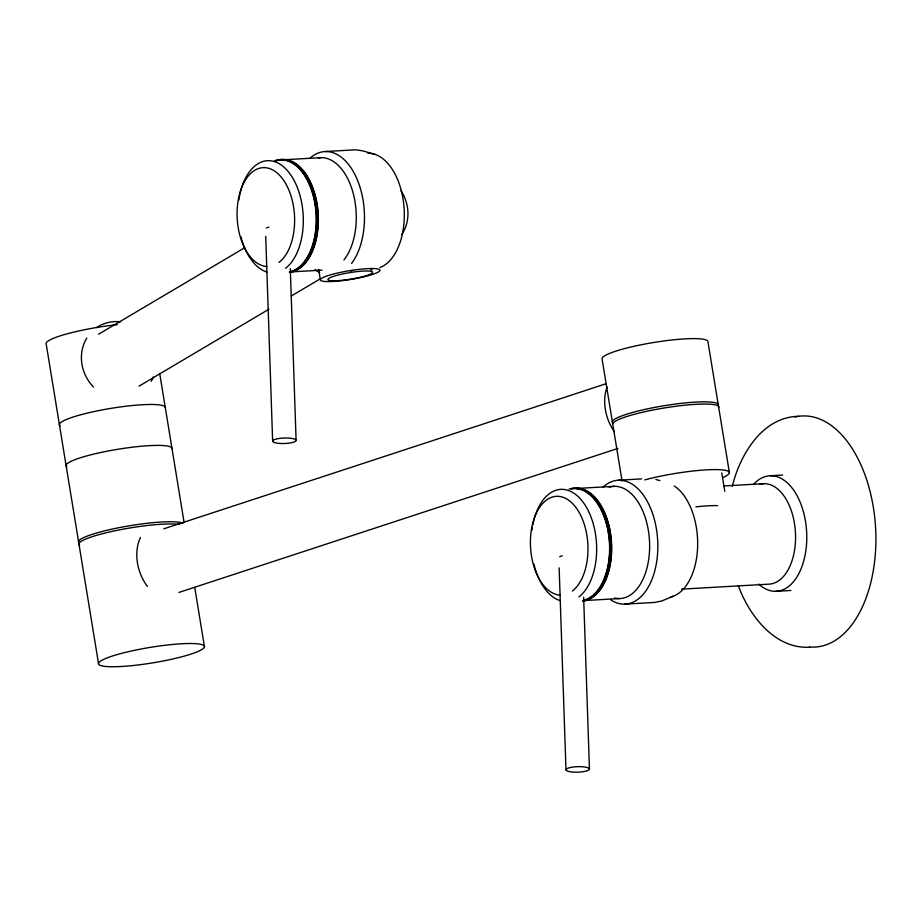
<?xml version="1.0" encoding="UTF-8"?>
<svg xmlns="http://www.w3.org/2000/svg" width="922" height="922" viewBox="0 0 922 922"><rect width="100%" height="100%" fill="white"/><g stroke="black" fill="none" stroke-linecap="round" stroke-linejoin="round"><path stroke-width="1.38" d="M732.298 486.39C739.928 454.823 762.321 416.848 798.683 416.306M98.596 334.225L244.641 247.776M139.003 386.145L268.947 309.216M291.225 296.031L319.692 279.182M673.256 596.234L661.65 601.029L654.678 602.423L624.678 604.141M163.782 528.825L605.57 383.898M178.856 592.454L617.913 448.426M325.42 151.531L355.419 149.813L362.507 150.805L374.493 154.228M320.925 157.662L282.743 159.84A56.184 32.593 86.7 0 1 299.396 166.882M289.508 271.99L322.032 270.134M618.766 480.189L641.631 478.887M770.354 475.74L782.628 475.037M614.271 486.32L576.089 488.499A56.184 32.593 86.7 0 1 579.938 488.775M723.851 485.952L763.889 483.67M681.45 589.146L768.683 584.168A50.307 29.181 86.7 0 0 795.213 529.366A50.307 29.181 86.7 0 0 759.636 484.338M582.854 600.648L619.63 598.551M775.863 591.313L790.869 590.46M809.597 647.209C774.618 649.134 749.113 615.343 738.257 585.585M655.853 479.463L659.852 480.604M729.406 472.825L707.958 341.843A53.66 7.837 -9.3 0 0 655.715 342.166A53.66 7.837 -9.3 0 0 602.02 358.6L622.085 481.123M721.776 472.894L724.796 491.345M318.643 269.293L320.36 279.769M159.702 373.479L184.077 522.278M194.726 587.349L204.454 646.76A53.66 7.837 -9.3 0 1 124.378 666.295A53.66 7.837 -9.3 0 1 125.623 652.338A53.66 7.837 -9.3 0 1 204.454 646.76M98.516 663.506L46.1 343.422A53.66 7.837 -9.3 0 1 117.255 324.671M583.638 597.214L589.446 769.052A11.744 2.743 -1.9 0 1 571.801 771.979A11.744 2.743 -1.9 0 1 571.905 767.219A11.744 2.743 -1.9 0 1 589.446 769.052M559.147 567.86L565.981 769.778M290.292 268.556L296.1 440.405A11.744 2.743 -1.9 0 1 278.456 443.321A11.744 2.743 -1.9 0 1 278.559 438.561A11.744 2.743 -1.9 0 1 296.1 440.405M265.709 236.343L272.635 441.119M794.96 417.021A115.723 67.122 86.7 0 1 875.497 526.301A115.723 67.122 86.7 0 1 809.677 646.967M753.942 483.981A57.856 33.561 86.7 0 1 797.046 495.633A57.856 33.561 86.7 0 1 800.584 569.923A57.856 33.561 86.7 0 1 758.714 584.064M276.37 160.693A56.599 32.835 86.7 0 1 317.698 208.36A56.599 32.835 86.7 0 1 289.393 272.405M274.526 160.797A56.599 32.835 86.7 0 1 315.578 206.263A56.599 32.835 86.7 0 1 290.107 272.082M570.96 488.925A56.599 32.835 86.7 0 1 574.786 488.164M576.066 488.084A56.599 32.835 86.7 0 1 611.528 542.539A56.599 32.835 86.7 0 1 582.739 601.063M569.116 489.029A56.599 32.835 86.7 0 1 609.062 536.016A56.599 32.835 86.7 0 1 583.453 600.741M275.828 160.785A56.184 32.593 86.7 0 1 315.485 207.415A56.184 32.593 86.7 0 1 290.061 271.667M266.792 266.47A49.477 28.697 86.7 0 1 238.729 197.446A49.477 28.697 86.7 0 1 284.817 182.095A49.477 28.697 86.7 0 1 278.997 262.401M266.884 272.025A56.184 32.593 86.7 0 1 240.838 236.608M238.833 200.097A56.184 32.593 86.7 0 1 239.259 197.492M239.49 196.213A56.184 32.593 86.7 0 1 291.767 176.448A56.184 32.593 86.7 0 1 285.555 268.279M571.698 488.856A56.184 32.593 86.7 0 1 609.085 538.264A56.184 32.593 86.7 0 1 583.407 600.326M560.138 595.128A49.477 28.697 86.7 0 1 532.075 526.105A49.477 28.697 86.7 0 1 578.163 510.753A49.477 28.697 86.7 0 1 572.343 591.06M560.23 600.671A56.184 32.593 86.7 0 1 533.861 563.964M532.006 530.081A56.184 32.593 86.7 0 1 532.386 527.442M532.835 524.86A56.184 32.593 86.7 0 1 585.113 505.106A56.184 32.593 86.7 0 1 578.901 596.926M66.949 466.809A53.66 7.837 -9.3 0 1 114.57 449.821A53.66 7.837 -9.3 0 1 172.011 448.645M367.901 153.306A57.856 33.561 86.7 0 1 403.778 204.454A57.856 33.561 86.7 0 1 379.91 267.576M302.22 169.786A56.184 32.593 86.7 0 1 318.09 221.418A56.184 32.593 86.7 0 1 300.353 267.426M299.212 268.267A56.184 32.593 86.7 0 1 294.395 270.803M319.6 272.532A62.051 35.993 86.7 0 1 315.117 269.558M309.815 158.388A62.051 35.993 86.7 0 1 357.771 180.862A62.051 35.993 86.7 0 1 351.605 263.438M318.378 157.916A56.184 32.593 86.7 0 1 353.506 194.496A56.184 32.593 86.7 0 1 343.929 259.9M674.293 485.986A57.856 33.561 86.7 0 1 697.62 546.688A57.856 33.561 86.7 0 1 670.686 597.018M582.497 489.386A56.184 32.593 86.7 0 1 588.755 492.406M589.769 493.109A56.184 32.593 86.7 0 1 607.344 574.994M606.883 576.296A56.184 32.593 86.7 0 1 599.093 590.737M596.476 593.653A56.184 32.593 86.7 0 1 587.74 599.461M586.507 599.888A56.184 32.593 86.7 0 1 582.716 600.648M603.161 487.047A62.051 35.993 86.7 0 1 657.593 539.082A62.051 35.993 86.7 0 1 610.675 599.819M609.2 487.162A56.184 32.593 86.7 0 1 649.537 541.479A56.184 32.593 86.7 0 1 614.49 598.009M266.377 228.103A11.744 2.743 -1.9 0 1 268.947 227.135M559.723 556.761A11.744 2.743 -1.9 0 1 562.293 555.793M612.577 424.108A53.833 7.86 -9.3 0 1 666.433 407.628A53.833 7.86 -9.3 0 1 718.849 407.305M612.22 421.907A53.833 7.86 -9.3 0 1 666.076 405.415A53.833 7.86 -9.3 0 1 718.492 405.104M79.661 545.432A53.833 7.86 -9.3 0 1 114.697 530.83A53.833 7.86 -9.3 0 1 179.122 524.388M78.416 541.802A53.833 7.86 -9.3 0 1 125.334 526.485A53.833 7.86 -9.3 0 1 183.063 523.189M350.325 270.838A22.635 3.308 -9.3 0 1 352.515 270.515M370.782 269.673A22.635 3.308 -9.3 0 1 372.004 270.111M695.88 506.87A46.123 6.742 -9.3 0 1 717.65 505.625M400.978 190.727A39.416 36.511 59.4 0 1 401.646 234.707M93.548 387.01A39.416 36.511 59.4 0 1 86.772 338.086M96.58 327.644A39.416 36.511 59.4 0 1 120.644 321.847M153.317 376.96A39.416 36.511 59.4 0 1 151.208 381.374M147.405 586.392A39.416 28.455 71.8 0 1 140.444 537.561M614.34 431.634A39.416 28.455 71.8 0 1 607.079 387.01M644.766 479.913A53.66 7.837 -9.3 0 1 711.265 469.644A53.66 7.837 -9.3 0 1 722.813 477.608M60.253 425.872A53.66 7.837 -9.3 0 1 107.862 408.895A53.66 7.837 -9.3 0 1 165.315 407.708M338.858 280.588A22.635 3.308 -9.3 0 0 372.638 272.347A22.635 3.308 -9.3 0 0 339.377 274.698A22.635 3.308 -9.3 0 0 338.858 280.588M334.905 281.337A30.184 4.414 -9.3 0 0 379.956 270.353A30.184 4.414 -9.3 0 0 335.608 273.488A30.184 4.414 -9.3 0 0 334.905 281.337"/></g></svg>
